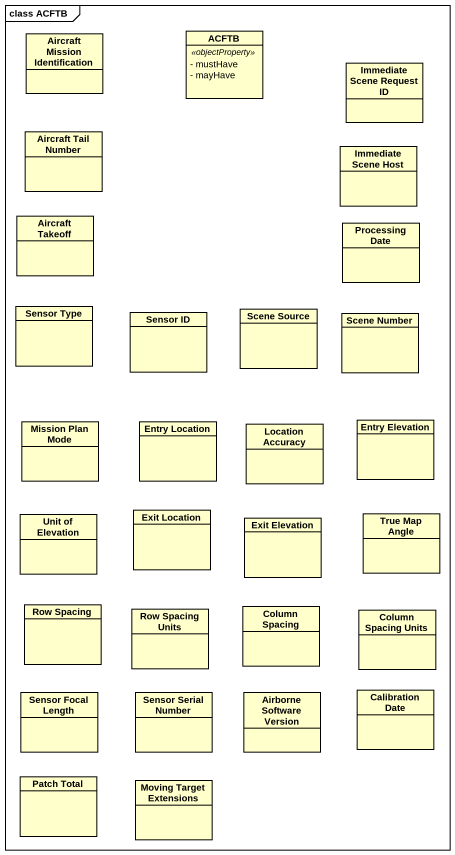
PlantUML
@startuml
mainframe class ACFTB
hide circle
hide empty members
skinparam classAttributeIconSize 0
class "Aircraft Mission Identification" as Aircraft_Mission
class ACFTB {
  .. <<objectProperty>> ..
  - mustHave
  - mayHave
}
class "Immediate Scene Request ID" as Immediate_Scene_Request_ID
class "Aircraft Tail Number" as Aircraft_Tail_Number
class "Immediate Scene Host" as Immediate_Scene_Host
class "Aircraft Takeoff" as Aircraft_Takeoff
class "Processing Date" as Processing_Date
class "Sensor Type" as Sensor_Type
class "Sensor ID" as Sensor_ID
class "Scene Source" as Scene_Source
class "Scene Number" as Scene_Number
class "Mission Plan Mode" as Mission_Plan_Mode
class "Entry Location" as Entry_Location
class "Location Accuracy" as Location_Accuracy
class "Entry Elevation" as Entry_Elevation
class "Unit of Elevation" as Unit_of_Elevation
class "Exit Location" as Exit_Location
class "Exit Elevation" as Exit_Elevation
class "True Map Angle" as True_Map_Angle
class "Row Spacing" as Row_Spacing
class "Row Spacing Units" as Row_Spacing_Units
class "Column Spacing" as Column_Spacing
class "Column Spacing Units" as Column_Spacing_Units
class "Sensor Focal Length" as Sensor_Focal_Length
class "Sensor Serial Number" as Sensor_Serial_Number
class "Airborne Software Version" as Airborne_Software_Version
class "Calibration Date" as Calibration_Date
class "Patch Total" as Patch_Total
class "Moving Target Extensions" as Moving_Target_Extensions
@enduml
